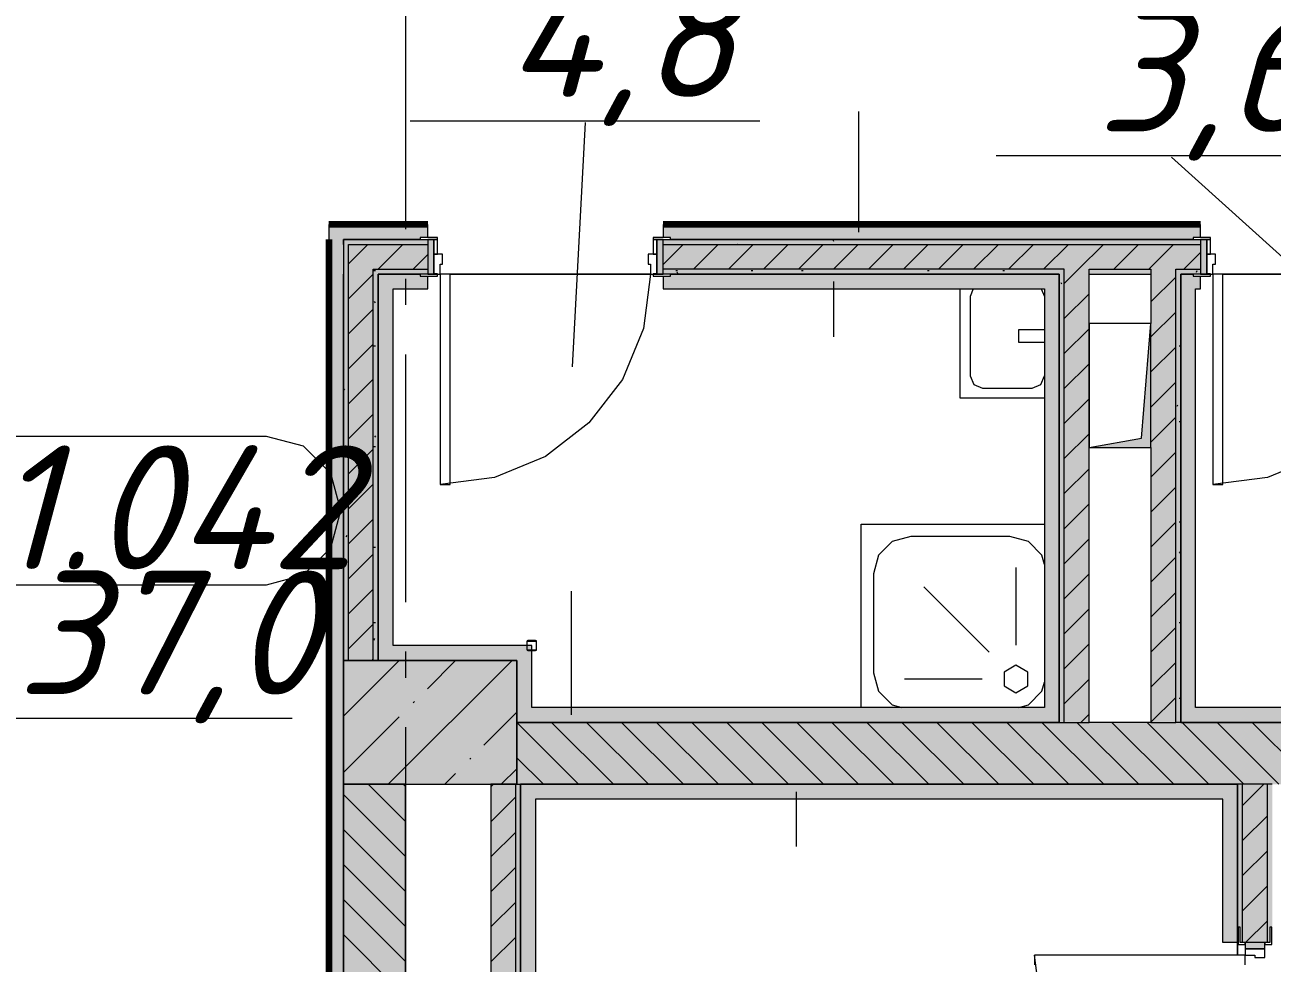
# Model space of a CAD drawing. Header units: millimetres. Extents: x -537608 to 253996, y -217170 to 186033.
# Drawn here: x -289563 to -284527, y -133122 to -129333 of the extents above; entities that cross this region are included whole.
import ezdxf

# ---------------------------------------------------------------- set-up
doc = ezdxf.new("R2010")
doc.units = ezdxf.units.MM
doc.layers.add('16) Лак 1.6м', color=160, linetype='Continuous', lineweight=90)
doc.layers.add('PDF _Геометрия', color=7, linetype='Continuous')
doc.layers.add('PDF _Текст', color=7, linetype='Continuous')
doc.layers.add('PDF _Сплошная заливка', color=7, linetype='Continuous', true_color=0xffffff)
doc.styles.add('PDF ISOCPEUR Italic', font='isocpeui.ttf')

msp = doc.modelspace()

# ---------------------------------------------------------------- hatches: boundary and pattern name
at = {"layer": 'PDF _Сплошная заливка', "true_color": 0xff7d7d, "transparency": 33554559}
h = msp.add_hatch(color=11, dxfattribs=at)
h.paths.add_polyline_path([(-285012.6906, -130199.6276), (-284846.1724, -130199.6276), (-284846.1724, -130191.6272), (-284816.171, -130191.6272), (-284816.171, -130139.6247), (-286986.1728, -130139.6247), (-286986.1728, -130191.6272), (-286956.1736, -130191.6272), (-286956.1736, -130199.6276), (-285855.9599, -130199.6276)], flags=0)
h.paths.add_polyline_path([(-283836.1718, -130199.6276), (-283736.1714, -130199.6276), (-283736.1714, -130139.6247), (-283866.1711, -130139.6247), (-283866.1711, -130191.6272), (-283836.1718, -130191.6272)], flags=0)
h.paths.add_polyline_path([(-288336.1724, -130199.6276), (-287966.1742, -130199.6276), (-287964.1331, -130191.6272), (-287936.1727, -130191.6272), (-287936.1727, -130139.6247), (-288336.1724, -130139.6247)], flags=0)
at = {"layer": 'PDF _Сплошная заливка', "transparency": 33554559}
h = msp.add_hatch(color=256, dxfattribs=at)
h.paths.add_polyline_path([(-282376.1714, -130219.6242), (-282376.1714, -130199.6276), (-283556.1714, -130199.6276), (-283556.1714, -130219.6242), (-282396.1702, -130219.6242)], flags=0)
h.paths.add_polyline_path([(-285012.6906, -130219.6242), (-284816.171, -130219.6242), (-284816.171, -130199.6276), (-286986.1728, -130199.6276), (-286986.1728, -130219.6242), (-285855.9599, -130219.6242)], flags=0)
h.paths.add_polyline_path([(-283866.1711, -130219.6242), (-283656.1719, -130219.6242), (-283656.1719, -130199.6276), (-283866.1711, -130199.6276)], flags=0)
h.paths.add_polyline_path([(-287964.1331, -130219.6242), (-287936.1727, -130219.6242), (-287936.1727, -130199.6276), (-288276.1738, -130199.6276), (-288276.1738, -130219.6242), (-288256.1728, -130219.6242)], flags=0)
h = msp.add_hatch(color=256, dxfattribs=at)
h.paths.add_polyline_path([(-285016.1718, -130319.6247), (-284816.171, -130319.6247), (-284816.171, -130219.6242), (-286986.1728, -130219.6242), (-286986.1728, -130319.6247), (-285266.173, -130319.6247)], flags=0)
h.paths.add_polyline_path([(-282396.1702, -130319.6247), (-282396.1702, -130219.6242), (-283866.1711, -130219.6242), (-283866.1711, -130319.6247), (-282482.8826, -130319.6247)], flags=0)
h.paths.add_polyline_path([(-288256.1728, -130319.6247), (-287936.1727, -130319.6247), (-287936.1727, -130219.6242), (-288256.1728, -130219.6242)], flags=0)
h = msp.add_hatch(color=256, dxfattribs=at)
h.paths.add_polyline_path([(-282516.1715, -130339.6256), (-282496.1706, -130339.6256), (-282496.1706, -130319.6247), (-282796.1719, -130319.6247), (-282796.1719, -130339.6256)], flags=0)
h.paths.add_polyline_path([(-282896.1702, -130339.6256), (-282896.1702, -130319.6247), (-283866.1711, -130319.6247), (-283866.1711, -130339.6256), (-282916.1712, -130339.6256)], flags=0)
h.paths.add_polyline_path([(-285386.1722, -130339.6256), (-285366.1713, -130339.6256), (-285366.1713, -130319.6247), (-286986.1728, -130319.6247), (-286986.1728, -130339.6256), (-285855.9599, -130339.6256)], flags=0)
h.paths.add_polyline_path([(-284816.171, -130339.6256), (-284816.171, -130319.6247), (-284916.1714, -130319.6247), (-284916.1714, -130339.6256), (-284846.1724, -130339.6256)], flags=0)
h.paths.add_polyline_path([(-285016.1718, -130339.6256), (-285016.1718, -130319.6247), (-285266.173, -130319.6247), (-285266.173, -130339.6256)], flags=0)
h.paths.add_polyline_path([(-288156.1724, -130339.6256), (-287936.1727, -130339.6256), (-287936.1727, -130319.6247), (-288156.1724, -130319.6247)], flags=0)
at = {"layer": 'PDF _Сплошная заливка', "true_color": 0xbce362, "transparency": 33554559}
h = msp.add_hatch(color=63, dxfattribs=at)
h.paths.add_polyline_path([(-285446.1729, -130399.6242), (-285386.1722, -130399.6242), (-285386.1722, -130339.6256), (-286956.1736, -130340.7926), (-286956.1736, -130347.626), (-286986.1728, -130347.626), (-286986.1728, -130399.6242), (-285855.9599, -130399.6242)], flags=0)
h.paths.add_polyline_path([(-288076.1729, -130399.6242), (-287936.1727, -130399.6242), (-287936.1727, -130347.626), (-287966.1742, -130347.626), (-287966.1742, -130339.6256), (-288136.1736, -130339.6256), (-288136.1736, -130399.6242)], flags=0)
at = {"layer": 'PDF _Сплошная заливка', "transparency": 33554559}
for points in [[(-285386.1722, -132149.9743), (-285366.1713, -132149.9743), (-285366.1713, -130339.6256), (-285386.1722, -130339.6256), (-285386.1722, -131157.3868)], [(-285366.1713, -132149.9743), (-285266.173, -132149.9743), (-285266.173, -130319.6247), (-285366.1713, -130319.6247), (-285366.1713, -131157.3868)], [(-285012.6906, -132149.9743), (-284916.1714, -132149.9743), (-284916.1714, -130319.6247), (-285016.1718, -130319.6247), (-285016.1718, -132149.9743)], [(-287581.172, -135356.6691), (-287561.1732, -135356.6691), (-287561.1732, -132399.9732), (-287581.172, -132399.9732), (-287581.172, -134249.9749), (-287576.5216, -134249.9749), (-287576.5216, -134749.975), (-287581.172, -134749.975)]]:
    msp.add_hatch(color=256, dxfattribs=at).paths.add_polyline_path(points)
at = {"layer": 'PDF _Сплошная заливка', "true_color": 0xbce362, "transparency": 33554559}
h = msp.add_hatch(color=63, dxfattribs=at)
h.paths.add_polyline_path([(-282916.1712, -130399.6242), (-282916.1712, -130339.6256), (-283836.1718, -130341.6494), (-283836.1718, -130347.626), (-283866.1711, -130347.626), (-283866.1711, -130399.6242), (-282976.1719, -130399.6242)], flags=0)
h.paths.add_polyline_path([(-284836.1719, -130399.6242), (-284816.171, -130399.6242), (-284818.8385, -130347.626), (-284846.1724, -130347.626), (-284846.1724, -130339.6256), (-284896.1726, -130339.6256), (-284896.1726, -130399.6242), (-284846.1724, -130399.6242)], flags=0)
for points in [[(-287542.4985, -132089.9735), (-287516.5209, -132089.9735), (-287516.5209, -131839.9746), (-287576.5216, -131839.9746), (-287576.5216, -132089.9735)], [(-285446.1729, -132149.9743), (-285446.1729, -132089.9735), (-287576.5216, -132089.9735), (-287576.5216, -132149.9743), (-285855.9599, -132149.9743)], [(-283036.1704, -132149.9743), (-283036.1704, -132089.9735), (-284896.1726, -132089.9735), (-284896.1726, -132149.9743), (-283326.1519, -132149.9743)]]:
    msp.add_hatch(color=63, dxfattribs=at).paths.add_polyline_path(points)
at = {"layer": 'PDF _Сплошная заливка', "transparency": 33554559}
h = msp.add_hatch(color=256, dxfattribs=at)
h.paths.add_polyline_path([(-279781.1526, -132399.9732), (-279781.1526, -132149.9743), (-282276.1709, -132149.9743), (-282276.1709, -132399.9732), (-280796.344, -132399.9732)], flags=0)
h.paths.add_polyline_path([(-282976.1719, -132399.9732), (-282976.1719, -132149.9743), (-287576.5216, -132149.9743), (-287576.5216, -132399.9732), (-283326.1519, -132399.9732)], flags=0)
h = msp.add_hatch(color=256, dxfattribs=at)
h.paths.add_polyline_path([(-288026.1727, -150189.9804), (-288026.1727, -147199.9806), (-288276.1738, -147199.9806), (-288276.1738, -150189.9804)], flags=0)
h.paths.add_polyline_path([(-288026.1727, -146699.9783), (-288026.1727, -143499.9771), (-288276.1738, -143499.9771), (-288276.1738, -146699.9783)], flags=0)
h.paths.add_polyline_path([(-288026.1727, -142999.9771), (-288026.1727, -140199.9776), (-288276.1738, -140199.9776), (-288276.1738, -142999.9771)], flags=0)
h.paths.add_polyline_path([(-288026.1727, -139699.9775), (-288026.1727, -134749.975), (-288276.1738, -134749.975), (-288276.1738, -139699.9775)], flags=0)
h.paths.add_polyline_path([(-288276.1738, -134249.9749), (-288026.1727, -134249.9749), (-288026.1727, -133400.3178), (-288026.1727, -133399.6267), (-288026.1727, -132399.9732), (-288276.1738, -132399.9732), (-288276.1738, -134010.3489)], flags=0)
h = msp.add_hatch(color=256, dxfattribs=at)
h.paths.add_polyline_path([(-287581.172, -135376.67), (-287581.172, -134749.975), (-287681.1724, -134749.975), (-287681.1724, -135376.67)], flags=0)
h.paths.add_polyline_path([(-287681.1724, -134249.9749), (-287581.172, -134249.9749), (-287581.172, -132399.9732), (-287681.1724, -132399.9732), (-287681.1724, -134010.3489)], flags=0)
at = {"layer": 'PDF _Сплошная заливка', "true_color": 0xff7d7d, "transparency": 33554559}
for points in [[(-287542.4985, -135356.6691), (-287501.1726, -135356.6691), (-287501.1726, -132399.9732), (-287561.1732, -132399.9732), (-287561.1732, -135356.6691)], [(-284726.171, -132459.9739), (-284666.1724, -132459.9739), (-284666.1724, -132399.9732), (-287501.1726, -132399.9732), (-287501.1726, -132459.9739), (-285012.6906, -132459.9739)]]:
    msp.add_hatch(color=11, dxfattribs=at).paths.add_polyline_path(points)
at = {"layer": 'PDF _Сплошная заливка', "transparency": 33554559}
h = msp.add_hatch(color=256, dxfattribs=at)
h.paths.add_polyline_path([(-284666.1724, -142999.9771), (-284646.1715, -142999.9771), (-284646.1715, -142874.6299), (-284666.1724, -142874.6299), (-284666.1724, -142904.6313)], flags=0)
h.paths.add_polyline_path([(-284666.1724, -141924.63), (-284646.1715, -141924.63), (-284646.1715, -141204.6302), (-284666.1724, -141204.6302), (-284666.1724, -141894.6307)], flags=0)
h.paths.add_polyline_path([(-284666.1724, -141104.6298), (-284646.1715, -141104.6298), (-284646.1715, -140931.037), (-284666.1724, -140931.037)], flags=0)
h.paths.add_polyline_path([(-284646.1715, -140831.0366), (-284646.1715, -140551.6713), (-284656.172, -140551.6713), (-284656.172, -140613.6721), (-284664.1724, -140613.6721), (-284666.1724, -140831.0366)], flags=0)
h.paths.add_polyline_path([(-284646.1715, -139601.6715), (-284646.1715, -138381.6716), (-284666.1724, -138381.6716), (-284664.1724, -139539.6706), (-284656.172, -139539.6706), (-284656.172, -139601.6715)], flags=0)
h.paths.add_polyline_path([(-284646.1715, -138281.6712), (-284646.1715, -136936.561), (-284666.1724, -136936.561), (-284666.1724, -138281.6712)], flags=0)
h.paths.add_polyline_path([(-284646.1715, -136836.5606), (-284646.1715, -135476.6704), (-284666.1724, -135476.6704), (-284666.1724, -136836.5606)], flags=0)
h.paths.add_polyline_path([(-284666.1724, -135376.67), (-284646.1715, -135376.67), (-284646.1715, -133989.6267), (-284656.172, -133989.6267), (-284656.172, -134051.6275), (-284664.1724, -134051.6275), (-284666.1724, -135356.6691)], flags=0)
h.paths.add_polyline_path([(-284656.172, -133039.6268), (-284646.1715, -133039.6268), (-284646.1715, -132399.9732), (-284666.1724, -132399.9732), (-284664.1724, -132977.626), (-284656.172, -132977.626)], flags=0)
h = msp.add_hatch(color=256, dxfattribs=at)
h.paths.add_polyline_path([(-284591.0559, -143019.978), (-284546.1711, -143019.978), (-284546.1711, -142874.6299), (-284646.1715, -142874.6299), (-284646.1715, -143019.978)], flags=0)
h.paths.add_polyline_path([(-284646.1715, -141924.63), (-284546.1711, -141924.63), (-284546.1711, -140551.6713), (-284646.1715, -140551.6713), (-284646.1715, -141204.6302)], flags=0)
h.paths.add_polyline_path([(-284646.1715, -139601.6715), (-284546.1711, -139601.6715), (-284546.1711, -133989.6267), (-284646.1715, -133989.6267), (-284646.1715, -139003.0338)], flags=0)
h.paths.add_polyline_path([(-284646.1715, -133039.6268), (-284546.1711, -133039.6268), (-284546.1711, -132399.9732), (-284646.1715, -132399.9732), (-284646.1715, -132583.87)], flags=0)
h = msp.add_hatch(color=256, dxfattribs=at)
h.paths.add_polyline_path([(-284546.1711, -142999.9771), (-284526.1723, -142999.9771), (-284526.1723, -142874.6299), (-284546.1711, -142874.6299), (-284546.1711, -142925.8551)], flags=0)
h.paths.add_polyline_path([(-284526.1723, -141924.63), (-284528.1724, -140613.6721), (-284536.1728, -140613.6721), (-284536.1728, -140551.6713), (-284546.1711, -140551.6713), (-284546.1711, -141924.63)], flags=0)
h.paths.add_polyline_path([(-284526.1723, -139601.6715), (-284528.1724, -134051.6275), (-284536.1728, -134051.6275), (-284536.1728, -133989.6267), (-284546.1711, -133989.6267), (-284546.1711, -139601.6715), (-284536.1728, -139601.6715), (-284536.1728, -139539.6706), (-284528.1724, -139539.6706), (-284528.1724, -139601.6715)], flags=0)
h.paths.add_polyline_path([(-284526.1723, -133039.6268), (-284526.1723, -132399.9732), (-284546.1711, -132399.9732), (-284546.1711, -133039.6268), (-284536.1728, -133039.6268), (-284536.1728, -132977.626), (-284528.1724, -132977.626), (-284528.1724, -133039.6268)], flags=0)
at = {"layer": 'PDF _Сплошная заливка', "true_color": 0xff7d7d, "transparency": 33554559}
h = msp.add_hatch(color=11, dxfattribs=at)
h.paths.add_polyline_path([(-284726.171, -135356.6691), (-284666.1724, -135356.6691), (-284666.1724, -133989.6267), (-284726.171, -133989.6267), (-284726.171, -135296.6683)], flags=0)
h.paths.add_polyline_path([(-284666.1724, -133039.6268), (-284666.1724, -132459.9739), (-284726.171, -132459.9739), (-284726.171, -133039.6268)], flags=0)

# ---------------------------------------------------------------- linework, layer by layer
at = {"layer": '16) Лак 1.6м'}
for p, q in [((-287936.1727, -130139.6247), (-288336.1724, -130139.6247)), ((-284816.171, -130139.6247), (-286986.1728, -130139.6247)), ((-288336.1724, -130199.6276), (-288336.1724, -139979.6291))]:
    msp.add_line(p, q, dxfattribs=at)
at = {"layer": 'PDF _Геометрия', "color": 253, "lineweight": 9, "true_color": 0xaaaaaa}
for p, q in [((-288026.1727, -129158.0023), (-288026.1727, -130158.0024)), ((-288007.8597, -129720.2765), (-286594.9465, -129720.2765)), ((-287352.3129, -130713.7575), (-287298.8206, -129727.687)), ((-285641.7817, -129860.421), (-284228.8686, -129860.421)), ((-284139.8418, -130583.5425), (-284932.7427, -129867.8314)), ((-286686.1737, -130219.6242), (-286687.1726, -130219.6242)), ((-288026.1727, -130358.0033), (-288026.1727, -130463.8339)), ((-285786.1718, -130839.9723), (-285786.1718, -130399.6242)), ((-285733.6032, -130399.6242), (-285746.1721, -130429.9723)), ((-285458.9486, -130399.129), (-285446.1729, -130429.9723)), ((-285746.1721, -130429.9723), (-285746.1721, -130749.9745)), ((-285446.1729, -130564.9711), (-285551.1855, -130564.9711)), ((-285551.1855, -130564.9711), (-285551.1855, -130614.9713)), ((-285016.1718, -130539.6265), (-285266.173, -130539.6265)), ((-285266.173, -130539.6265), (-285266.173, -131039.6244)), ((-285053.6721, -131002.1243), (-285016.1718, -130539.6265)), ((-285016.1718, -131039.6244), (-285016.1718, -130539.6265)), ((-285551.1855, -130614.9713), (-285446.1729, -130614.9713)), ((-288026.1727, -130663.8348), (-288026.1727, -131663.837)), ((-285746.1721, -130749.9745), (-285731.5277, -130785.326)), ((-285460.8151, -130785.326), (-285446.1729, -130749.9745)), ((-285731.5277, -130785.326), (-285696.174, -130799.9704)), ((-285696.174, -130799.9704), (-285496.171, -130799.9704)), ((-285496.171, -130799.9704), (-285460.8151, -130785.326)), ((-285446.1729, -130839.9723), (-285786.1718, -130839.9723)), ((-288587.6073, -130994.9291), (-289787.6083, -130994.9291)), ((-288437.6067, -131035.1248), (-288587.6073, -130994.9291)), ((-285266.173, -131039.6244), (-285053.6721, -131002.1243)), ((-288327.7995, -131144.9297), (-288437.6067, -131035.1248)), ((-285266.173, -131039.6244), (-285016.1718, -131039.6244)), ((-288287.6082, -131294.9304), (-288327.7995, -131144.9297)), ((-288327.7995, -131444.9311), (-288287.6082, -131294.9304)), ((-286186.1736, -131799.6261), (-286186.1736, -131349.6262)), ((-286186.1736, -131349.6262), (-285736.1716, -131349.6262)), ((-285736.1716, -131349.6262), (-285446.1729, -131349.6262)), ((-286061.1731, -131419.7221), (-286116.0755, -131474.6268)), ((-285986.1727, -131399.6264), (-286061.1731, -131419.7221)), ((-285736.1716, -131399.6264), (-285986.1727, -131399.6264)), ((-285586.1731, -131399.6264), (-285736.1716, -131399.6264)), ((-285511.1727, -131419.7221), (-285586.1731, -131399.6264)), ((-285456.2681, -131474.6268), (-285511.1727, -131419.7221)), ((-288437.6067, -131554.7383), (-288327.7995, -131444.9311)), ((-286116.0755, -131474.6268), (-286136.1734, -131549.6249)), ((-285446.1729, -131512.3057), (-285456.2681, -131474.6268)), ((-285561.173, -131524.627), (-285561.173, -131838.7625)), ((-288587.6073, -131594.9317), (-288437.6067, -131554.7383)), ((-286136.1734, -131549.6249), (-286136.1734, -131799.6261)), ((-289787.6083, -131594.9317), (-288587.6073, -131594.9317)), ((-285933.0981, -131602.6996), (-285668.937, -131866.8607)), ((-286186.1736, -132089.9735), (-286186.1736, -131799.6261)), ((-286136.1734, -131799.6261), (-286136.1734, -131949.6267)), ((-288026.1727, -131863.8358), (-288026.1727, -131969.6686)), ((-285561.173, -131918.8373), (-285609.4875, -131946.731)), ((-285512.8564, -131946.731), (-285561.173, -131918.8373)), ((-286136.1734, -131949.6267), (-286116.0755, -132024.6271)), ((-286011.1728, -131974.6268), (-285697.0373, -131974.6268)), ((-285609.4875, -131946.731), (-285609.4875, -132002.5205)), ((-285512.8564, -132002.5205), (-285512.8564, -131946.731)), ((-286116.0755, -132024.6271), (-286061.1731, -132079.5295)), ((-285609.4875, -132002.5205), (-285561.173, -132030.4163)), ((-285561.173, -132030.4163), (-285512.8564, -132002.5205)), ((-285511.1727, -132079.5295), (-285456.2681, -132024.6271)), ((-285456.2681, -132024.6271), (-285446.1729, -131986.9461)), ((-286061.1731, -132079.5295), (-286022.1959, -132089.9735)), ((-285550.1477, -132089.9735), (-285511.1727, -132079.5295)), ((-289896.6468, -132132.9659), (-288483.7337, -132132.9659)), ((-288026.1727, -132169.6695), (-288026.1727, -133169.6696))]:
    msp.add_line(p, q, dxfattribs=at)
at = {"layer": 'PDF _Геометрия', "lineweight": 9}
for p, q in [((-286195.0136, -130169.624), (-286195.0136, -129682.5567)), ((-288336.1724, -130139.6247), (-288336.1724, -130199.6276)), ((-287936.1727, -130191.6272), (-287936.1727, -130139.6247)), ((-286986.1728, -130139.6247), (-286986.1728, -130191.6272)), ((-284816.171, -130191.6272), (-284816.171, -130139.6247)), ((-288276.1738, -130219.6242), (-288276.1738, -130199.6276)), ((-288276.1738, -130199.6276), (-287966.1742, -130199.6276)), ((-287966.1742, -130199.6276), (-288276.1738, -130199.6276)), ((-288276.1738, -130199.6276), (-288276.1738, -130219.6242)), ((-287896.173, -130191.6272), (-287966.1742, -130191.6272)), ((-287966.1742, -130191.6272), (-287966.1742, -130199.6276)), ((-287966.1742, -130199.6276), (-287896.173, -130199.6276)), ((-287911.1726, -130199.6276), (-287936.1727, -130199.6276)), ((-287936.1727, -130199.6276), (-287936.1727, -130339.6256)), ((-287911.1726, -130339.6256), (-287911.1726, -130199.6276)), ((-287896.173, -130199.6276), (-287911.1726, -130199.6276)), ((-287911.1726, -130199.6276), (-287911.1726, -130259.6262)), ((-287896.173, -130199.6276), (-287896.173, -130191.6272)), ((-287896.173, -130259.6262), (-287896.173, -130199.6276)), ((-287026.1726, -130191.6272), (-287026.1726, -130199.6276)), ((-286956.1736, -130191.6272), (-287026.1726, -130191.6272)), ((-287026.1726, -130199.6276), (-287026.1726, -130259.6262)), ((-287011.1729, -130199.6276), (-287026.1726, -130199.6276)), ((-287026.1726, -130199.6276), (-286956.1736, -130199.6276)), ((-287011.1729, -130199.6276), (-287011.1729, -130339.6256)), ((-286986.1728, -130199.6276), (-287011.1729, -130199.6276)), ((-287011.1729, -130259.6262), (-287011.1729, -130199.6276)), ((-286986.1728, -130339.6256), (-286986.1728, -130199.6276)), ((-286956.1736, -130199.6276), (-286956.1736, -130191.6272)), ((-284846.1724, -130199.6276), (-286956.1736, -130199.6276)), ((-286956.1736, -130199.6276), (-284846.1724, -130199.6276)), ((-284776.1712, -130191.6272), (-284846.1724, -130191.6272)), ((-284846.1724, -130191.6272), (-284846.1724, -130199.6276)), ((-284846.1724, -130199.6276), (-284776.1712, -130199.6276)), ((-284791.173, -130199.6276), (-284816.171, -130199.6276)), ((-284816.171, -130199.6276), (-284816.171, -130339.6256)), ((-284791.173, -130339.6256), (-284791.173, -130199.6276)), ((-284776.1712, -130199.6276), (-284791.173, -130199.6276)), ((-284791.173, -130199.6276), (-284791.173, -130259.6262)), ((-284776.1712, -130199.6276), (-284776.1712, -130191.6272)), ((-284776.1712, -130259.6262), (-284776.1712, -130199.6276)), ((-288276.1738, -130219.6242), (-288276.1738, -130319.6247)), ((-288256.1728, -130297.9272), (-288177.8721, -130219.6242)), ((-288256.1728, -130319.6247), (-288256.1728, -130219.6242)), ((-288256.1728, -130219.6242), (-287936.1727, -130219.6242)), ((-288136.4513, -130319.6247), (-288036.4509, -130219.6242)), ((-287995.0302, -130319.6247), (-287936.1727, -130260.7672)), ((-287876.1742, -130259.6262), (-287911.1726, -130259.6262)), ((-287911.1726, -130259.6262), (-287911.1726, -130339.6256)), ((-287911.1726, -130259.6262), (-287896.173, -130259.6262)), ((-287876.1742, -130299.6238), (-287876.1742, -130259.6262)), ((-287011.1729, -130259.6262), (-287046.1735, -130259.6262)), ((-287046.1735, -130259.6262), (-287046.1735, -130299.6238)), ((-287026.1726, -130259.6262), (-287011.1729, -130259.6262)), ((-287011.1729, -130339.6256), (-287011.1729, -130259.6262)), ((-286986.1728, -130300.7175), (-286905.0797, -130219.6242)), ((-286986.1728, -130219.6242), (-284816.171, -130219.6242)), ((-286863.6589, -130319.6247), (-286763.6585, -130219.6242)), ((-286722.2378, -130319.6247), (-286622.2373, -130219.6242)), ((-286580.8167, -130319.6247), (-286480.8162, -130219.6242)), ((-286439.3956, -130319.6247), (-286339.3951, -130219.6242)), ((-286297.9744, -130319.6247), (-286197.9739, -130219.6242)), ((-286156.5511, -130319.6247), (-286056.5528, -130219.6242)), ((-286015.13, -130319.6247), (-285915.1295, -130219.6242)), ((-285873.7088, -130319.6247), (-285773.7084, -130219.6242)), ((-285732.2877, -130319.6247), (-285632.2872, -130219.6242)), ((-285590.8665, -130319.6247), (-285490.8661, -130219.6242)), ((-285449.4454, -130319.6247), (-285349.445, -130219.6242)), ((-285308.0243, -130319.6247), (-285208.0238, -130219.6242)), ((-285166.6031, -130319.6247), (-285066.6027, -130219.6242)), ((-285025.1798, -130319.6247), (-284925.1815, -130219.6242)), ((-284883.7587, -130319.6247), (-284816.171, -130252.0391)), ((-284756.1725, -130259.6262), (-284791.173, -130259.6262)), ((-284791.173, -130259.6262), (-284791.173, -130339.6256)), ((-284791.173, -130259.6262), (-284776.1712, -130259.6262)), ((-284756.1725, -130299.6238), (-284756.1725, -130259.6262)), ((-287886.1725, -130339.6256), (-287886.1725, -130299.6238)), ((-287886.1725, -130299.6238), (-287876.1742, -130299.6238)), ((-287046.1735, -130299.6238), (-287036.173, -130299.6238)), ((-287036.173, -130299.6238), (-287036.173, -130339.6256)), ((-284766.1729, -130339.6256), (-284766.1729, -130299.6238)), ((-284766.1729, -130299.6238), (-284756.1725, -130299.6238)), ((-288276.1738, -130319.6247), (-288276.1738, -130339.6256)), ((-288276.1738, -130339.6256), (-288276.1738, -131899.9731)), ((-288276.1738, -131899.9731), (-288276.1738, -130339.6256)), ((-288256.1728, -130339.6256), (-288256.1728, -130319.6247)), ((-288256.1728, -130439.3462), (-288156.1724, -130339.3458)), ((-288256.1728, -131899.9731), (-288256.1728, -130339.6256)), ((-288156.1724, -130339.6256), (-288156.1724, -130319.6247)), ((-288156.1724, -130319.6247), (-287936.1727, -130319.6247)), ((-288156.1724, -131899.9731), (-288156.1724, -130339.6256)), ((-288136.1736, -131899.9731), (-288136.1736, -130339.6256)), ((-288136.1736, -130339.6256), (-287966.1742, -130339.6256)), ((-287966.1742, -130339.6256), (-288136.1736, -130339.6256)), ((-288136.1736, -130339.6256), (-288136.1736, -130399.6242)), ((-287896.173, -130339.6256), (-287966.1742, -130339.6256)), ((-287966.1742, -130339.6256), (-287966.1742, -130347.626)), ((-287966.1742, -130347.626), (-287896.173, -130347.626)), ((-287936.1727, -130339.6256), (-287911.1726, -130339.6256)), ((-287936.1727, -130399.6242), (-287936.1727, -130347.626)), ((-287896.173, -130338.6267), (-287911.1726, -130338.6267)), ((-287911.1726, -130338.6267), (-287911.1726, -130339.6256)), ((-287911.1726, -130339.6256), (-287886.1725, -130339.6256)), ((-287911.1726, -130339.6256), (-287896.173, -130339.6256)), ((-287896.173, -130339.6256), (-287896.173, -130338.6267)), ((-287896.173, -130347.626), (-287896.173, -130339.6256)), ((-287846.1728, -130339.6256), (-287886.1725, -130339.6256)), ((-287886.1725, -130339.6256), (-287886.1725, -131189.6251)), ((-287846.1728, -131189.6251), (-287846.1728, -130339.6256)), ((-287036.173, -130339.6256), (-287065.1367, -130559.6231)), ((-287036.173, -130339.6256), (-287011.1729, -130339.6256)), ((-287026.1726, -130338.6267), (-287026.1726, -130339.6256)), ((-287011.1729, -130338.6267), (-287026.1726, -130338.6267)), ((-287026.1726, -130339.6256), (-287011.1729, -130339.6256)), ((-287026.1726, -130339.6256), (-287026.1726, -130347.626)), ((-286956.1736, -130339.6256), (-287026.1726, -130339.6256)), ((-287026.1726, -130347.626), (-286956.1736, -130347.626)), ((-287011.1729, -130339.6256), (-287011.1729, -130338.6267)), ((-287011.1729, -130339.6256), (-286986.1728, -130339.6256)), ((-285366.1713, -130319.6247), (-286986.1728, -130319.6247)), ((-286986.1728, -130347.626), (-286986.1728, -130399.6242)), ((-285386.1722, -130339.6256), (-286956.1736, -130339.6256)), ((-286956.1736, -130339.6256), (-285386.1722, -130339.6256)), ((-286956.1736, -130347.626), (-286956.1736, -130339.6256)), ((-285386.1722, -130399.6242), (-285386.1722, -130339.6256)), ((-285386.1722, -130339.6256), (-285386.1722, -130399.6242)), ((-285366.1713, -130377.776), (-285308.0243, -130319.6247)), ((-285366.1713, -130339.6256), (-285366.1713, -130319.6247)), ((-285366.1713, -132149.9743), (-285366.1713, -130339.6256)), ((-285266.173, -130339.6256), (-285266.173, -130319.6247)), ((-285266.173, -130319.6247), (-285016.1718, -130319.6247)), ((-285266.173, -132149.9743), (-285266.173, -130339.6256)), ((-285266.173, -130339.6256), (-285016.1718, -130339.6256)), ((-285016.1718, -130319.6247), (-285016.1718, -130339.6256)), ((-285016.1718, -130339.6256), (-285016.1718, -130539.6265)), ((-285016.1718, -130452.04), (-284916.1714, -130352.0396)), ((-284916.1714, -130339.6256), (-284916.1714, -130319.6247)), ((-284916.1714, -130319.6247), (-284816.171, -130319.6247)), ((-284916.1714, -132149.9743), (-284916.1714, -130339.6256)), ((-284896.1726, -132149.9743), (-284896.1726, -130339.6256)), ((-284896.1726, -130339.6256), (-284846.1724, -130339.6256)), ((-284846.1724, -130339.6256), (-284896.1726, -130339.6256)), ((-284896.1726, -130339.6256), (-284896.1726, -130399.6242)), ((-284776.1712, -130339.6256), (-284846.1724, -130339.6256)), ((-284846.1724, -130339.6256), (-284846.1724, -130347.626)), ((-284846.1724, -130347.626), (-284776.1712, -130347.626)), ((-284816.171, -130339.6256), (-284791.173, -130339.6256)), ((-284816.171, -130399.6242), (-284816.171, -130347.626)), ((-284776.1712, -130338.6267), (-284791.173, -130338.6267)), ((-284791.173, -130338.6267), (-284791.173, -130339.6256)), ((-284791.173, -130339.6256), (-284766.1729, -130339.6256)), ((-284791.173, -130339.6256), (-284776.1712, -130339.6256)), ((-284776.1712, -130339.6256), (-284776.1712, -130338.6267)), ((-284776.1712, -130347.626), (-284776.1712, -130339.6256)), ((-284726.171, -130339.6256), (-284766.1729, -130339.6256)), ((-284766.1729, -130339.6256), (-284766.1729, -131189.6251)), ((-284726.171, -131189.6251), (-284726.171, -130339.6256)), ((-288136.1736, -130399.6242), (-288136.1736, -131839.9746)), ((-288076.1729, -131839.9746), (-288076.1729, -130399.6242)), ((-288076.1729, -130399.6242), (-287936.1727, -130399.6242)), ((-286986.1728, -130399.6242), (-285446.1729, -130399.6242)), ((-286297.5395, -130369.6249), (-286297.5395, -130592.783)), ((-285446.1729, -130399.6242), (-285446.1729, -132089.9735)), ((-285386.1722, -132149.9743), (-285386.1722, -130399.6242)), ((-285386.1722, -130399.6242), (-285386.1722, -132149.9743)), ((-284896.1726, -130399.6242), (-284896.1726, -132089.9735)), ((-284836.1719, -132089.9735), (-284836.1719, -130399.6242)), ((-284836.1719, -130399.6242), (-284816.171, -130399.6242)), ((-285366.1713, -130519.195), (-285266.173, -130419.1946)), ((-288256.1728, -130580.7695), (-288156.1724, -130480.7691)), ((-285016.1718, -130593.459), (-284916.1714, -130493.4586)), ((-287065.1367, -130559.6231), (-287150.0515, -130764.6275)), ((-285366.1713, -130660.6183), (-285266.173, -130560.6178)), ((-288256.1728, -130722.1885), (-288156.1724, -130622.188)), ((-285016.1718, -130734.8823), (-284916.1714, -130634.8819)), ((-285366.1713, -130802.0373), (-285266.173, -130702.0368)), ((-288256.1728, -130863.6117), (-288156.1724, -130763.6113)), ((-287150.0515, -130764.6275), (-287285.1321, -130940.666)), ((-285016.1718, -130876.3013), (-284916.1714, -130776.3008)), ((-285366.1713, -130943.4605), (-285266.173, -130843.4601)), ((-288256.1728, -131005.0308), (-288156.1724, -130905.0347)), ((-285016.1718, -131017.7246), (-284916.1714, -130917.7241)), ((-287285.1321, -130940.666), (-287461.1728, -131075.7467)), ((-285366.1713, -131084.8796), (-285266.173, -130984.8834)), ((-288256.1728, -131146.4541), (-288156.1724, -131046.4536)), ((-285016.1718, -131039.6244), (-285016.1718, -132149.9743)), ((-285016.1718, -131159.1435), (-284916.1714, -131059.1474)), ((-287461.1728, -131075.7467), (-287666.1771, -131160.6636)), ((-284341.171, -131075.7467), (-284546.1754, -131160.6636)), ((-287666.1771, -131160.6636), (-287886.1725, -131189.6251)), ((-285366.1713, -131226.3029), (-285266.173, -131126.3024)), ((-284546.1754, -131160.6636), (-284766.1729, -131189.6251)), ((-288256.1728, -131287.8752), (-288156.1724, -131187.8769)), ((-287886.1725, -131189.6251), (-287846.1728, -131189.6251)), ((-285016.1718, -131300.5669), (-284916.1714, -131200.5664)), ((-284766.1729, -131189.6251), (-284726.171, -131189.6251)), ((-285366.1713, -131367.724), (-285266.173, -131267.7235)), ((-288256.1728, -131429.2963), (-288156.1724, -131329.298)), ((-285016.1718, -131441.988), (-284916.1714, -131341.9876)), ((-285366.1713, -131509.1451), (-285266.173, -131409.1446)), ((-288256.1728, -131570.7175), (-288156.1724, -131470.7192)), ((-285016.1718, -131583.4091), (-284916.1714, -131483.4087)), ((-285366.1713, -131650.5662), (-285266.173, -131550.568)), ((-288256.1728, -131712.1408), (-288156.1724, -131612.1403)), ((-287356.016, -132119.9728), (-287356.016, -131619.9727)), ((-285016.1718, -131724.8302), (-284916.1714, -131624.832)), ((-285366.1713, -131791.9874), (-285266.173, -131691.9891)), ((-288256.1728, -131853.5619), (-288156.1724, -131753.5614)), ((-285016.1718, -131866.2514), (-284916.1714, -131766.2532)), ((-287535.3486, -131821.1449), (-287536.5197, -131823.9739)), ((-287536.5197, -131823.9739), (-287536.5197, -131855.9732)), ((-287532.5196, -131819.9736), (-287535.3486, -131821.1449)), ((-287534.5196, -131823.9739), (-287533.9341, -131822.5594)), ((-287534.5196, -131855.9732), (-287534.5196, -131823.9739)), ((-287533.9341, -131822.5594), (-287532.5196, -131821.9737)), ((-287500.5202, -131819.9736), (-287532.5196, -131819.9736)), ((-287532.5196, -131821.9737), (-287500.5202, -131821.9737)), ((-287497.6912, -131821.1449), (-287500.5202, -131819.9736)), ((-287500.5202, -131821.9737), (-287499.1057, -131822.5594)), ((-287499.1057, -131822.5594), (-287498.5201, -131823.9739)), ((-287498.5201, -131823.9739), (-287498.5201, -131855.9732)), ((-287496.52, -131823.9739), (-287497.6912, -131821.1449)), ((-287496.52, -131855.9732), (-287496.52, -131823.9739)), ((-288136.1736, -131839.9746), (-288136.1736, -131899.9731)), ((-287576.5216, -131839.9746), (-288076.1729, -131839.9746)), ((-287516.5209, -131839.9746), (-287576.5216, -131839.9746)), ((-287536.5197, -131855.9732), (-287535.3486, -131858.8022)), ((-287535.3486, -131858.8022), (-287532.5196, -131859.9734)), ((-287533.9341, -131857.3877), (-287534.5196, -131855.9732)), ((-287532.5196, -131857.9733), (-287533.9341, -131857.3877)), ((-287500.5202, -131857.9733), (-287532.5196, -131857.9733)), ((-287532.5196, -131859.9734), (-287500.5202, -131859.9734)), ((-287516.5209, -132089.9735), (-287516.5209, -131839.9746)), ((-287499.1057, -131857.3877), (-287500.5202, -131857.9733)), ((-287500.5202, -131859.9734), (-287497.6912, -131858.8022)), ((-287498.5201, -131855.9732), (-287499.1057, -131857.3877)), ((-287497.6912, -131858.8022), (-287496.52, -131855.9732)), ((-285366.1713, -131933.4107), (-285266.173, -131833.4102)), ((-288276.5204, -132124.8191), (-288051.6766, -131899.9731)), ((-288276.1738, -131899.9731), (-288276.5204, -131899.9731)), ((-288276.5204, -131899.9731), (-288276.5204, -132399.9732)), ((-288276.1738, -131899.9731), (-288256.1728, -131899.9731)), ((-288256.1728, -131899.9731), (-288276.1738, -131899.9731)), ((-288276.1738, -132399.9732), (-288276.1738, -131899.9731)), ((-288256.1728, -131899.9731), (-288156.1724, -131899.9731)), ((-288156.1724, -131899.9731), (-288256.1728, -131899.9731)), ((-288161.1651, -131899.9731), (-288156.1724, -131894.9826)), ((-288156.1724, -131899.9731), (-288136.1736, -131899.9731)), ((-288136.1736, -131899.9731), (-288156.1724, -131899.9731)), ((-288136.1736, -131899.9731), (-287576.5216, -131899.9731)), ((-287576.5216, -131899.9731), (-288136.1736, -131899.9731)), ((-288095.4785, -132399.9732), (-287595.4784, -131899.9731)), ((-287937.5571, -132013.9549), (-287823.5775, -131899.9731)), ((-287576.5216, -131899.9731), (-287576.5216, -132089.9735)), ((-287576.5216, -132149.9743), (-287576.5216, -131899.9731)), ((-285016.1718, -132007.6747), (-284916.1714, -131907.6743)), ((-285366.1713, -132074.8318), (-285266.173, -131974.8314)), ((-287994.5824, -132070.9802), (-287989.8416, -132066.2372)), ((-285016.1718, -132149.0958), (-284916.1714, -132049.0954)), ((-288276.5204, -132352.9182), (-288051.6077, -132128.0034)), ((-287709.4602, -132242.054), (-287576.5216, -132109.1133)), ((-287576.5216, -132089.9735), (-287576.5216, -132149.9743)), ((-285446.1729, -132089.9735), (-287516.5209, -132089.9735)), ((-285299.8926, -132149.9743), (-285266.173, -132116.2525)), ((-284896.1726, -132089.9735), (-284896.1726, -132149.9743)), ((-283036.1704, -132089.9735), (-284836.1719, -132089.9735)), ((-285446.1729, -132149.9743), (-287576.5216, -132149.9743)), ((-287576.5216, -132149.9743), (-287576.5216, -132399.9732)), ((-287576.5216, -132149.9743), (-285446.1729, -132149.9743)), ((-287576.5216, -132399.9732), (-287576.5216, -132149.9743)), ((-287327.6896, -132399.9732), (-287576.5216, -132151.1433)), ((-287186.2685, -132399.9732), (-287436.2696, -132149.9743)), ((-287044.8473, -132399.9732), (-287294.8484, -132149.9743)), ((-286903.4262, -132399.9732), (-287153.4251, -132149.9743)), ((-286762.005, -132399.9732), (-287012.004, -132149.9743)), ((-286620.5839, -132399.9732), (-286870.5829, -132149.9743)), ((-286479.1628, -132399.9732), (-286729.1617, -132149.9743)), ((-286337.7395, -132399.9732), (-286587.7405, -132149.9743)), ((-286196.3183, -132399.9732), (-286446.3194, -132149.9743)), ((-286054.8972, -132399.9732), (-286304.8983, -132149.9743)), ((-285913.4761, -132399.9732), (-286163.4772, -132149.9743)), ((-285772.0549, -132399.9732), (-286022.0538, -132149.9743)), ((-285630.6337, -132399.9732), (-285880.6327, -132149.9743)), ((-285489.2126, -132399.9732), (-285739.2116, -132149.9743)), ((-285347.7915, -132399.9732), (-285597.7905, -132149.9743)), ((-285206.3682, -132399.9732), (-285456.3693, -132149.9743)), ((-285386.1722, -132149.9743), (-285446.1729, -132149.9743)), ((-285446.1729, -132149.9743), (-285386.1722, -132149.9743)), ((-285386.1722, -132149.9743), (-285366.1713, -132149.9743)), ((-285366.1713, -132149.9743), (-285266.173, -132149.9743)), ((-285064.947, -132399.9732), (-285314.9481, -132149.9743)), ((-285016.1718, -132149.9743), (-285266.173, -132149.9743)), ((-284923.5259, -132399.9732), (-285173.527, -132149.9743)), ((-284782.1048, -132399.9732), (-285032.1059, -132149.9743)), ((-285016.1718, -132149.9743), (-284916.1714, -132149.9743)), ((-284896.1726, -132149.9743), (-284916.1714, -132149.9743)), ((-282976.1719, -132149.9743), (-284896.1726, -132149.9743)), ((-284896.1726, -132149.9743), (-283036.1704, -132149.9743)), ((-284640.6837, -132399.9732), (-284890.6826, -132149.9743)), ((-284499.2625, -132399.9732), (-284749.2614, -132149.9743)), ((-284357.8413, -132399.9732), (-284607.8403, -132149.9743)), ((-287766.4833, -132299.0771), (-287761.7425, -132294.3363)), ((-287469.1107, -132399.9732), (-287576.5216, -132292.5645)), ((-287867.3794, -132399.9732), (-287823.5086, -132356.1025)), ((-287639.2824, -132399.9732), (-287576.5216, -132337.2124)), ((-288276.5204, -132399.9732), (-287576.5216, -132399.9732)), ((-288026.1727, -132399.9732), (-288276.1738, -132399.9732)), ((-288276.1738, -132399.9732), (-288276.1738, -134249.9749)), ((-288276.1738, -134249.9749), (-288276.1738, -132399.9732)), ((-288026.1727, -132550.0191), (-288176.2186, -132399.9732)), ((-288026.1727, -132408.598), (-288034.7974, -132399.9732)), ((-288026.1727, -134249.9749), (-288026.1727, -132399.9732)), ((-287681.1724, -132409.9328), (-287671.215, -132399.9732)), ((-287581.172, -132399.9732), (-287681.1724, -132399.9732)), ((-287681.1724, -132399.9732), (-287681.1724, -133399.6267)), ((-287576.5216, -132399.9732), (-287581.172, -132399.9732)), ((-287581.172, -134249.9749), (-287581.172, -132399.9732)), ((-287576.5216, -132399.9732), (-287561.1732, -132399.9732)), ((-287501.1726, -132399.9732), (-287561.1732, -132399.9732)), ((-287561.1732, -132399.9732), (-287501.1726, -132399.9732)), ((-287561.1732, -132399.9732), (-287561.1732, -135356.6691)), ((-287561.1732, -135356.6691), (-287561.1732, -132399.9732)), ((-284666.1724, -132399.9732), (-287501.1726, -132399.9732)), ((-287501.1726, -132399.9732), (-284666.1724, -132399.9732)), ((-286448.9288, -132429.9747), (-286448.9288, -132651.9271)), ((-284666.1724, -132459.9739), (-284666.1724, -132399.9732)), ((-284666.1724, -132399.9732), (-284666.1724, -132459.9739)), ((-284646.1715, -132399.9732), (-284666.1724, -132399.9732)), ((-284646.1715, -132486.2012), (-284559.9436, -132399.9732)), ((-284646.1715, -133039.6268), (-284646.1715, -132399.9732)), ((-284546.1711, -132399.9732), (-284646.1715, -132399.9732)), ((-284526.1723, -132399.9732), (-284546.1711, -132399.9732)), ((-284546.1711, -133039.6268), (-284546.1711, -132399.9732)), ((-288026.1727, -132691.4402), (-288276.1738, -132441.4412)), ((-287681.1724, -132551.3539), (-287581.172, -132451.3535)), ((-284726.171, -132459.9739), (-287501.1726, -132459.9739)), ((-287501.1726, -132459.9739), (-287501.1726, -135296.6683)), ((-284726.171, -133039.6268), (-284726.171, -132459.9739)), ((-284666.1724, -133039.6268), (-284666.1724, -132459.9739)), ((-284666.1724, -132459.9739), (-284666.1724, -133039.6268)), ((-284646.1715, -132627.6245), (-284546.1711, -132527.624)), ((-288026.1727, -132832.8614), (-288276.1738, -132582.8624)), ((-287681.1724, -132692.7751), (-287581.172, -132592.7746)), ((-284646.1715, -132769.0457), (-284546.1711, -132669.0452)), ((-288026.1727, -132974.2825), (-288276.1738, -132724.2836)), ((-287681.1724, -132834.1962), (-287581.172, -132734.1958)), ((-284646.1715, -132910.4668), (-284546.1711, -132810.4663)), ((-288026.1727, -133115.7058), (-288276.1738, -132865.7047)), ((-287681.1724, -132975.6173), (-287581.172, -132875.6169)), ((-284656.172, -132977.626), (-284664.1724, -132977.626)), ((-284664.1724, -132977.626), (-284664.1724, -133047.6272)), ((-284656.172, -133039.6268), (-284656.172, -132977.626)), ((-284633.9104, -133039.6268), (-284546.1711, -132951.8874)), ((-284528.1724, -132977.626), (-284536.1728, -132977.626)), ((-284536.1728, -132977.626), (-284536.1728, -133039.6268)), ((-284528.1724, -133047.6272), (-284528.1724, -132977.626)), ((-288026.1727, -133257.1269), (-288276.1738, -133007.1258)), ((-287681.1724, -133117.0384), (-287581.172, -133017.0402)), ((-284666.1724, -133039.6268), (-284726.171, -133039.6268)), ((-284664.1724, -133047.6272), (-284636.1711, -133047.6272)), ((-284636.1711, -133039.6268), (-284656.172, -133039.6268)), ((-284636.1711, -133047.6272), (-284636.1711, -133039.6268)), ((-284556.1716, -133039.6268), (-284636.1711, -133039.6268)), ((-284636.1711, -133039.6268), (-284636.1711, -133064.6269)), ((-284556.1716, -133064.6269), (-284636.1711, -133064.6269)), ((-284636.1711, -133064.6269), (-284636.1711, -133089.627)), ((-284636.1711, -133064.6269), (-284556.1716, -133064.6269)), ((-284536.1728, -133039.6268), (-284556.1716, -133039.6268)), ((-284556.1716, -133039.6268), (-284556.1716, -133047.6272)), ((-284556.1716, -133064.6269), (-284556.1716, -133039.6268)), ((-284556.1716, -133047.6272), (-284528.1724, -133047.6272)), ((-284556.1716, -133099.6275), (-284556.1716, -133064.6269)), ((-285486.1726, -133089.627), (-285486.1726, -133129.6268)), ((-284636.1711, -133089.627), (-285486.1726, -133089.627)), ((-285457.2089, -133309.6224), (-285486.1726, -133089.627)), ((-284636.1711, -133089.627), (-284596.1713, -133089.627)), ((-284636.1711, -133129.6268), (-284636.1711, -133089.627)), ((-284596.1713, -133089.627), (-284596.1713, -133099.6275)), ((-284596.1713, -133099.6275), (-284556.1716, -133099.6275))]:
    msp.add_line(p, q, dxfattribs=at)
at = {"layer": 'PDF _Геометрия', "color": 8, "lineweight": 9, "true_color": 0x787878}
for p, q in [((-286296.4071, -130208.093), (-286299.7592, -130202.2887)), ((-286282.0877, -130199.6276), (-286282.4817, -130200.308)), ((-288153.774, -130324.6669), (-288147.0676, -130324.6669)), ((-286934.573, -130324.6669), (-286927.8665, -130324.6669)), ((-286925.9375, -130336.9172), (-286929.2896, -130331.1129)), ((-286629.7727, -130324.6669), (-286623.0663, -130324.6669)), ((-286426.5725, -130324.6669), (-286419.8661, -130324.6669)), ((-285918.5721, -130324.6669), (-285911.8678, -130324.6669)), ((-285613.7718, -130324.6669), (-285607.0675, -130324.6669)), ((-284830.4817, -130326.9749), (-284833.836, -130332.7792)), ((-285375.6895, -130380.4241), (-285379.0416, -130374.6155)), ((-288147.8061, -130455.7776), (-288151.1603, -130449.9689)), ((-288153.774, -130629.4694), (-288147.0676, -130629.4694)), ((-284902.5712, -130629.4694), (-284896.1726, -130629.4694)), ((-288136.1736, -130769.3942), (-288137.53, -130771.7452)), ((-288272.9637, -130803.1266), (-288276.1738, -130808.6813)), ((-284908.5069, -130868.5119), (-284911.859, -130874.3206)), ((-284902.5712, -130934.2674), (-284896.1726, -130934.2674)), ((-288147.7888, -130992.7115), (-288151.1409, -130998.5202)), ((-285385.6533, -130972.7666), (-285386.1722, -130971.8666)), ((-288153.774, -131035.8697), (-288147.0676, -131035.8697)), ((-284902.5712, -131340.6678), (-284896.1726, -131340.6678)), ((-288262.9999, -131395.4669), (-288266.3521, -131401.2735)), ((-288153.774, -131442.2679), (-288147.0676, -131442.2679)), ((-284898.5409, -131460.8544), (-284901.8952, -131466.663)), ((-288153.774, -131747.0681), (-288147.0676, -131747.0681)), ((-284902.5712, -131747.0681), (-284896.1726, -131747.0681)), ((-288151.4359, -131811.8312), (-288154.788, -131817.6377)), ((-284902.5712, -132051.8684), (-284896.1726, -132051.8684)), ((-287561.1732, -132691.057), (-287561.4876, -132690.5123)), ((-284665.4469, -132885.9252), (-284666.1724, -132887.1804))]:
    msp.add_line(p, q, dxfattribs=at)
at = {"layer": 'PDF _Геометрия', "color": 9, "lineweight": 9, "true_color": 0xc0c0c0}
for p, q in [((-287036.173, -130339.6256), (-287846.1728, -130339.6256)), ((-287846.1728, -130339.6256), (-287036.173, -130339.6256)), ((-283916.1713, -130339.6256), (-284726.171, -130339.6256)), ((-284726.171, -130339.6256), (-283916.1713, -130339.6256)), ((-284666.1724, -133089.627), (-284666.1724, -133039.6268)), ((-284666.1724, -133039.9735), (-284666.1724, -133089.627))]:
    msp.add_line(p, q, dxfattribs=at)
at = {"layer": 'PDF _Сплошная заливка', "color": 11, "lineweight": 35, "true_color": 0xff7d7d, "transparency": 33554559}
msp.add_solid([(-288276.5204, -139979.6291), (-288276.1738, -130199.6276), (-288336.1724, -139979.6291), (-288336.1724, -130199.6276)], dxfattribs=at)
at = {"layer": 'PDF _Сплошная заливка', "color": 7, "lineweight": 35, "true_color": 0xf4f4f4, "transparency": 33554559}
for points in [[(-287936.1727, -130339.6256), (-287911.1726, -130339.6256), (-287936.1727, -130199.6276), (-287911.1726, -130199.6276)], [(-286986.1728, -130339.6256), (-286986.1728, -130199.6276), (-287011.1729, -130339.6256), (-287011.1729, -130199.6276)], [(-284816.171, -130339.6256), (-284791.173, -130339.6256), (-284816.171, -130199.6276), (-284791.173, -130199.6276)], [(-284556.1716, -133064.6269), (-284556.1716, -133039.6268), (-284636.1711, -133064.6269), (-284636.1711, -133039.6268)]]:
    msp.add_solid(points, dxfattribs=at)
at = {"layer": 'PDF _Сплошная заливка', "lineweight": 35, "transparency": 33554559}
for points in [[(-288256.1728, -131899.9731), (-288256.1728, -130219.6242), (-288276.1738, -131899.9731), (-288276.1738, -130219.6242)], [(-288156.1724, -131899.9731), (-288156.1724, -130319.6247), (-288256.1728, -131899.9731), (-288256.1728, -130319.6247)], [(-288136.1736, -131899.9731), (-288136.1736, -130339.6256), (-288156.1724, -131899.9731), (-288156.1724, -130339.6256)], [(-284896.1726, -132149.9743), (-284896.1726, -130339.6256), (-284916.1714, -132149.9743), (-284916.1714, -130339.6256)], [(-288276.5204, -132399.9732), (-287576.5216, -132399.9732), (-288276.5204, -131899.9731), (-287576.5216, -131899.9731)]]:
    msp.add_solid(points, dxfattribs=at)
at = {"layer": 'PDF _Сплошная заливка', "color": 63, "lineweight": 35, "true_color": 0xbce362, "transparency": 33554559}
for points in [[(-288076.1729, -131839.9746), (-288076.1729, -130399.6242), (-288136.1736, -131839.9746), (-288136.1736, -130399.6242)], [(-285386.1722, -132149.9743), (-285386.1722, -130399.6242), (-285446.1729, -132149.9743), (-285446.1729, -130399.6242)], [(-284836.1719, -132089.9735), (-284836.1719, -130399.6242), (-284896.1726, -132089.9735), (-284896.1726, -130399.6242)], [(-287576.5216, -131899.9731), (-287576.5216, -131839.9746), (-288136.1736, -131899.9731), (-288136.1736, -131839.9746)]]:
    msp.add_solid(points, dxfattribs=at)
at = {"layer": 'PDF _Сплошная заливка', "color": 254, "lineweight": 35, "true_color": 0xe2e2e2, "transparency": 33554559}
msp.add_solid([(-285016.1718, -131039.6244), (-285016.1718, -130539.6265), (-285266.173, -131039.6244), (-285053.6721, -131002.1243)], dxfattribs=at)

# ---------------------------------------------------------------- texts
at = {"layer": 'PDF _Текст', "char_height": 500, "attachment_point": 4, "style": 'PDF ISOCPEUR Italic'}
for s, insert in [('4,8', (-287621.1502, -129432.9023)), ('3,6', (-285235.0735, -129573.0467)), ('1.042', (-289688.9363, -131281.6445)), ('37,0', (-289595.9394, -131845.5895))]:
    msp.add_mtext(s, dxfattribs=dict(at, insert=insert))

doc.saveas('drawing.dxf')
